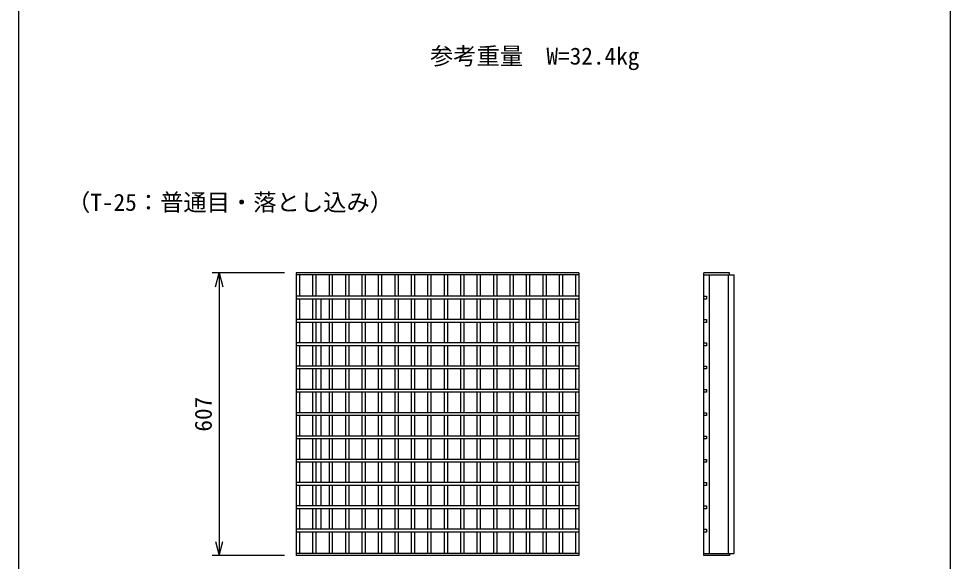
# Model space of a CAD drawing. Units: millimetres, scale not verified. Extents: x -6300 to 6300, y -4455 to 4455.
# Drawn here: x -1053 to 947, y -2509 to -1344 of the extents above; entities that cross this region are included whole.
import ezdxf
from ezdxf.enums import TextEntityAlignment as Align

# ---------------------------------------------------------------- set-up
doc = ezdxf.new("R2010")
doc.units = ezdxf.units.MM
doc.header["$LTSCALE"] = 15
for name, color, linetype, lineweight in [('0-0_DIM', 7, 'Continuous', 25), ('0-2_HATCH', 6, 'Continuous', 25), ('0-5_TXT', 7, 'Continuous', 25)]:
    doc.layers.add(name, color=color, linetype=linetype, lineweight=lineweight)
doc.styles.add('ＭＳ ゴシック', font='')
doc.styles.get('ＭＳ ゴシック').set_extended_font_data('MS Gothic')

msp = doc.modelspace()

# ---------------------------------------------------------------- linework, layer by layer
at = {"layer": '0-0_DIM'}
for p, q in [((-482.45, -1889.58), (-637.45, -1889.58)), ((-622.45, -1889.58), (-622.45, -2496.58)), ((-482.45, -2496.58), (-637.45, -2496.58))]:
    msp.add_line(p, q, dxfattribs=at)
for points in [[(-630.48, -1919.58), (-622.45, -1889.58), (-614.41, -1919.58)], [(-630.48, -2466.58), (-622.45, -2496.58), (-614.41, -2466.58)]]:
    msp.add_lwpolyline(points, dxfattribs=at)
at = {"layer": '0-2_HATCH'}
for p, q in [((-457.45, -1889.58), (-457.45, -2496.58)), ((149.55, -1889.58), (-457.45, -1889.58)), ((149.55, -1894.08), (-457.45, -1894.08)), ((-450.45, -1894.08), (-450.45, -1940.08)), ((-422.15, -1894.08), (-422.15, -1940.08)), ((-415.15, -1894.08), (-415.15, -1940.08)), ((-386.86, -1894.08), (-386.86, -1940.08)), ((-379.86, -1894.08), (-379.86, -1940.08)), ((-351.56, -1894.08), (-351.56, -1940.08)), ((-344.56, -1894.08), (-344.56, -1940.08)), ((-316.27, -1894.08), (-316.27, -1940.08)), ((-309.27, -1894.08), (-309.27, -1940.08)), ((-280.98, -1894.08), (-280.98, -1940.08)), ((-273.98, -1894.08), (-273.98, -1940.08)), ((-245.68, -1894.08), (-245.68, -1940.08)), ((-238.68, -1894.08), (-238.68, -1940.08)), ((-210.39, -1894.08), (-210.39, -1940.08)), ((-203.39, -1894.08), (-203.39, -1940.08)), ((-175.09, -1894.08), (-175.09, -1940.08)), ((-168.09, -1894.08), (-168.09, -1940.08)), ((-139.8, -1894.08), (-139.8, -1940.08)), ((-132.8, -1894.08), (-132.8, -1940.08)), ((-104.51, -1894.08), (-104.51, -1940.08)), ((-97.51, -1894.08), (-97.51, -1940.08)), ((-69.21, -1894.08), (-69.21, -1940.08)), ((-62.21, -1894.08), (-62.21, -1940.08)), ((-33.92, -1894.08), (-33.92, -1940.08)), ((-26.92, -1894.08), (-26.92, -1940.08)), ((1.38, -1894.08), (1.38, -1940.08)), ((8.38, -1894.08), (8.38, -1940.08)), ((36.67, -1894.08), (36.67, -1940.08)), ((43.67, -1894.08), (43.67, -1940.08)), ((71.97, -1894.08), (71.97, -1940.08)), ((78.97, -1894.08), (78.97, -1940.08)), ((107.26, -1894.08), (107.26, -1940.08)), ((114.26, -1894.08), (114.26, -1940.08)), ((142.55, -1894.08), (142.55, -1940.08)), ((149.55, -1889.58), (149.55, -2496.58)), ((417.8, -2496.58), (417.8, -1889.58)), ((417.8, -1894.08), (482.8, -1894.08)), ((429.8, -2492.08), (429.8, -1894.08)), ((470.8, -2492.08), (470.8, -1894.08)), ((482.8, -2492.08), (482.8, -1894.08)), ((149.55, -1940.08), (-457.45, -1940.08)), ((149.55, -1946.08), (-457.45, -1946.08)), ((-450.45, -1946.08), (-450.45, -1990.08)), ((-422.15, -1946.08), (-422.15, -1990.08)), ((-415.15, -1946.08), (-415.15, -1990.08)), ((-403.95, -1990.08), (-403.95, -1946.08)), ((-386.86, -1946.08), (-386.86, -1990.08)), ((-379.86, -1946.08), (-379.86, -1990.08)), ((-351.56, -1946.08), (-351.56, -1990.08)), ((-344.56, -1946.08), (-344.56, -1990.08)), ((-316.27, -1946.08), (-316.27, -1990.08)), ((-309.27, -1946.08), (-309.27, -1990.08)), ((-280.98, -1946.08), (-280.98, -1990.08)), ((-273.98, -1946.08), (-273.98, -1990.08)), ((-245.68, -1946.08), (-245.68, -1990.08)), ((-238.68, -1946.08), (-238.68, -1990.08)), ((-210.39, -1946.08), (-210.39, -1990.08)), ((-203.39, -1946.08), (-203.39, -1990.08)), ((-175.09, -1946.08), (-175.09, -1990.08)), ((-168.09, -1946.08), (-168.09, -1990.08)), ((-139.8, -1946.08), (-139.8, -1990.08)), ((-132.8, -1946.08), (-132.8, -1990.08)), ((-104.51, -1946.08), (-104.51, -1990.08)), ((-97.51, -1946.08), (-97.51, -1990.08)), ((-69.21, -1946.08), (-69.21, -1990.08)), ((-62.21, -1946.08), (-62.21, -1990.08)), ((-33.92, -1946.08), (-33.92, -1990.08)), ((-26.92, -1946.08), (-26.92, -1990.08)), ((1.38, -1946.08), (1.38, -1990.08)), ((8.38, -1946.08), (8.38, -1990.08)), ((36.67, -1946.08), (36.67, -1990.08)), ((43.67, -1946.08), (43.67, -1990.08)), ((71.97, -1946.08), (71.97, -1990.08)), ((78.97, -1946.08), (78.97, -1990.08)), ((107.26, -1946.08), (107.26, -1990.08)), ((114.26, -1946.08), (114.26, -1990.08)), ((142.55, -1946.08), (142.55, -1990.08)), ((149.55, -1990.08), (-457.45, -1990.08)), ((149.55, -1996.08), (-457.45, -1996.08)), ((-450.45, -1996.08), (-450.45, -2040.08)), ((-422.15, -1996.08), (-422.15, -2040.08)), ((-415.15, -1996.08), (-415.15, -2040.08)), ((-403.95, -2040.08), (-403.95, -1996.08)), ((-386.86, -1996.08), (-386.86, -2040.08)), ((-379.86, -1996.08), (-379.86, -2040.08)), ((-351.56, -1996.08), (-351.56, -2040.08)), ((-344.56, -1996.08), (-344.56, -2040.08)), ((-316.27, -1996.08), (-316.27, -2040.08)), ((-309.27, -1996.08), (-309.27, -2040.08)), ((-280.98, -1996.08), (-280.98, -2040.08)), ((-273.98, -1996.08), (-273.98, -2040.08)), ((-245.68, -1996.08), (-245.68, -2040.08)), ((-238.68, -1996.08), (-238.68, -2040.08)), ((-210.39, -1996.08), (-210.39, -2040.08)), ((-203.39, -1996.08), (-203.39, -2040.08)), ((-175.09, -1996.08), (-175.09, -2040.08)), ((-168.09, -1996.08), (-168.09, -2040.08)), ((-139.8, -1996.08), (-139.8, -2040.08)), ((-132.8, -1996.08), (-132.8, -2040.08)), ((-104.51, -1996.08), (-104.51, -2040.08)), ((-97.51, -1996.08), (-97.51, -2040.08)), ((-69.21, -1996.08), (-69.21, -2040.08)), ((-62.21, -1996.08), (-62.21, -2040.08)), ((-33.92, -1996.08), (-33.92, -2040.08)), ((-26.92, -1996.08), (-26.92, -2040.08)), ((1.38, -1996.08), (1.38, -2040.08)), ((8.38, -1996.08), (8.38, -2040.08)), ((36.67, -1996.08), (36.67, -2040.08)), ((43.67, -1996.08), (43.67, -2040.08)), ((71.97, -1996.08), (71.97, -2040.08)), ((78.97, -1996.08), (78.97, -2040.08)), ((107.26, -1996.08), (107.26, -2040.08)), ((114.26, -1996.08), (114.26, -2040.08)), ((142.55, -1996.08), (142.55, -2040.08)), ((149.55, -2040.08), (-457.45, -2040.08)), ((149.55, -2046.08), (-457.45, -2046.08)), ((-450.45, -2046.08), (-450.45, -2090.08)), ((-422.15, -2046.08), (-422.15, -2090.08)), ((-415.15, -2046.08), (-415.15, -2090.08)), ((-403.95, -2090.08), (-403.95, -2046.08)), ((-386.86, -2046.08), (-386.86, -2090.08)), ((-379.86, -2046.08), (-379.86, -2090.08)), ((-351.56, -2046.08), (-351.56, -2090.08)), ((-344.56, -2046.08), (-344.56, -2090.08)), ((-316.27, -2046.08), (-316.27, -2090.08)), ((-309.27, -2046.08), (-309.27, -2090.08)), ((-280.98, -2046.08), (-280.98, -2090.08)), ((-273.98, -2046.08), (-273.98, -2090.08)), ((-245.68, -2046.08), (-245.68, -2090.08)), ((-238.68, -2046.08), (-238.68, -2090.08)), ((-210.39, -2046.08), (-210.39, -2090.08)), ((-203.39, -2046.08), (-203.39, -2090.08)), ((-175.09, -2046.08), (-175.09, -2090.08)), ((-168.09, -2046.08), (-168.09, -2090.08)), ((-139.8, -2046.08), (-139.8, -2090.08)), ((-132.8, -2046.08), (-132.8, -2090.08)), ((-104.51, -2046.08), (-104.51, -2090.08)), ((-97.51, -2046.08), (-97.51, -2090.08)), ((-69.21, -2046.08), (-69.21, -2090.08)), ((-62.21, -2046.08), (-62.21, -2090.08)), ((-33.92, -2046.08), (-33.92, -2090.08)), ((-26.92, -2046.08), (-26.92, -2090.08)), ((1.38, -2046.08), (1.38, -2090.08)), ((8.38, -2046.08), (8.38, -2090.08)), ((36.67, -2046.08), (36.67, -2090.08)), ((43.67, -2046.08), (43.67, -2090.08)), ((71.97, -2046.08), (71.97, -2090.08)), ((78.97, -2046.08), (78.97, -2090.08)), ((107.26, -2046.08), (107.26, -2090.08)), ((114.26, -2046.08), (114.26, -2090.08)), ((142.55, -2046.08), (142.55, -2090.08)), ((149.55, -2090.08), (-457.45, -2090.08)), ((149.55, -2096.08), (-457.45, -2096.08)), ((-450.45, -2096.08), (-450.45, -2140.08)), ((-422.15, -2096.08), (-422.15, -2140.08)), ((-415.15, -2096.08), (-415.15, -2140.08)), ((-403.95, -2140.08), (-403.95, -2096.08)), ((-386.86, -2096.08), (-386.86, -2140.08)), ((-379.86, -2096.08), (-379.86, -2140.08)), ((-351.56, -2096.08), (-351.56, -2140.08)), ((-344.56, -2096.08), (-344.56, -2140.08)), ((-316.27, -2096.08), (-316.27, -2140.08)), ((-309.27, -2096.08), (-309.27, -2140.08)), ((-280.98, -2096.08), (-280.98, -2140.08)), ((-273.98, -2096.08), (-273.98, -2140.08)), ((-245.68, -2096.08), (-245.68, -2140.08)), ((-238.68, -2096.08), (-238.68, -2140.08)), ((-210.39, -2096.08), (-210.39, -2140.08)), ((-203.39, -2096.08), (-203.39, -2140.08)), ((-175.09, -2096.08), (-175.09, -2140.08)), ((-168.09, -2096.08), (-168.09, -2140.08)), ((-139.8, -2096.08), (-139.8, -2140.08)), ((-132.8, -2096.08), (-132.8, -2140.08)), ((-104.51, -2096.08), (-104.51, -2140.08)), ((-97.51, -2096.08), (-97.51, -2140.08)), ((-69.21, -2096.08), (-69.21, -2140.08)), ((-62.21, -2096.08), (-62.21, -2140.08)), ((-33.92, -2096.08), (-33.92, -2140.08)), ((-26.92, -2096.08), (-26.92, -2140.08)), ((1.38, -2096.08), (1.38, -2140.08)), ((8.38, -2096.08), (8.38, -2140.08)), ((36.67, -2096.08), (36.67, -2140.08)), ((43.67, -2096.08), (43.67, -2140.08)), ((71.97, -2096.08), (71.97, -2140.08)), ((78.97, -2096.08), (78.97, -2140.08)), ((107.26, -2096.08), (107.26, -2140.08)), ((114.26, -2096.08), (114.26, -2140.08)), ((142.55, -2096.08), (142.55, -2140.08)), ((149.55, -2140.08), (-457.45, -2140.08)), ((149.55, -2146.08), (-457.45, -2146.08)), ((-450.45, -2146.08), (-450.45, -2190.08)), ((-422.15, -2146.08), (-422.15, -2190.08)), ((-415.15, -2146.08), (-415.15, -2190.08)), ((-403.95, -2190.08), (-403.95, -2146.08)), ((-386.86, -2146.08), (-386.86, -2190.08)), ((-379.86, -2146.08), (-379.86, -2190.08)), ((-351.56, -2146.08), (-351.56, -2190.08)), ((-344.56, -2146.08), (-344.56, -2190.08)), ((-316.27, -2146.08), (-316.27, -2190.08)), ((-309.27, -2146.08), (-309.27, -2190.08)), ((-280.98, -2146.08), (-280.98, -2190.08)), ((-273.98, -2146.08), (-273.98, -2190.08)), ((-245.68, -2146.08), (-245.68, -2190.08)), ((-238.68, -2146.08), (-238.68, -2190.08)), ((-210.39, -2146.08), (-210.39, -2190.08)), ((-203.39, -2146.08), (-203.39, -2190.08)), ((-175.09, -2146.08), (-175.09, -2190.08)), ((-168.09, -2146.08), (-168.09, -2190.08)), ((-139.8, -2146.08), (-139.8, -2190.08)), ((-132.8, -2146.08), (-132.8, -2190.08)), ((-104.51, -2146.08), (-104.51, -2190.08)), ((-97.51, -2146.08), (-97.51, -2190.08)), ((-69.21, -2146.08), (-69.21, -2190.08)), ((-62.21, -2146.08), (-62.21, -2190.08)), ((-33.92, -2146.08), (-33.92, -2190.08)), ((-26.92, -2146.08), (-26.92, -2190.08)), ((1.38, -2146.08), (1.38, -2190.08)), ((8.38, -2146.08), (8.38, -2190.08)), ((36.67, -2146.08), (36.67, -2190.08)), ((43.67, -2146.08), (43.67, -2190.08)), ((71.97, -2146.08), (71.97, -2190.08)), ((78.97, -2146.08), (78.97, -2190.08)), ((107.26, -2146.08), (107.26, -2190.08)), ((114.26, -2146.08), (114.26, -2190.08)), ((142.55, -2146.08), (142.55, -2190.08)), ((149.55, -2190.08), (-457.45, -2190.08)), ((149.55, -2196.08), (-457.45, -2196.08)), ((-450.45, -2196.08), (-450.45, -2240.08)), ((-422.15, -2196.08), (-422.15, -2240.08)), ((-415.15, -2196.08), (-415.15, -2240.08)), ((-403.95, -2240.08), (-403.95, -2196.08)), ((-386.86, -2196.08), (-386.86, -2240.08)), ((-379.86, -2196.08), (-379.86, -2240.08)), ((-351.56, -2196.08), (-351.56, -2240.08)), ((-344.56, -2196.08), (-344.56, -2240.08)), ((-316.27, -2196.08), (-316.27, -2240.08)), ((-309.27, -2196.08), (-309.27, -2240.08)), ((-280.98, -2196.08), (-280.98, -2240.08)), ((-273.98, -2196.08), (-273.98, -2240.08)), ((-245.68, -2196.08), (-245.68, -2240.08)), ((-238.68, -2196.08), (-238.68, -2240.08)), ((-210.39, -2196.08), (-210.39, -2240.08)), ((-203.39, -2196.08), (-203.39, -2240.08)), ((-175.09, -2196.08), (-175.09, -2240.08)), ((-168.09, -2196.08), (-168.09, -2240.08)), ((-139.8, -2196.08), (-139.8, -2240.08)), ((-132.8, -2196.08), (-132.8, -2240.08)), ((-104.51, -2196.08), (-104.51, -2240.08)), ((-97.51, -2196.08), (-97.51, -2240.08)), ((-69.21, -2196.08), (-69.21, -2240.08)), ((-62.21, -2196.08), (-62.21, -2240.08)), ((-33.92, -2196.08), (-33.92, -2240.08)), ((-26.92, -2196.08), (-26.92, -2240.08)), ((1.38, -2196.08), (1.38, -2240.08)), ((8.38, -2196.08), (8.38, -2240.08)), ((36.67, -2196.08), (36.67, -2240.08)), ((43.67, -2196.08), (43.67, -2240.08)), ((71.97, -2196.08), (71.97, -2240.08)), ((78.97, -2196.08), (78.97, -2240.08)), ((107.26, -2196.08), (107.26, -2240.08)), ((114.26, -2196.08), (114.26, -2240.08)), ((142.55, -2196.08), (142.55, -2240.08)), ((149.55, -2240.08), (-457.45, -2240.08)), ((149.55, -2246.08), (-457.45, -2246.08)), ((-450.45, -2246.08), (-450.45, -2290.08)), ((-422.15, -2246.08), (-422.15, -2290.08)), ((-415.15, -2246.08), (-415.15, -2290.08)), ((-403.95, -2290.08), (-403.95, -2246.08)), ((-386.86, -2246.08), (-386.86, -2290.08)), ((-379.86, -2246.08), (-379.86, -2290.08)), ((-351.56, -2246.08), (-351.56, -2290.08)), ((-344.56, -2246.08), (-344.56, -2290.08)), ((-316.27, -2246.08), (-316.27, -2290.08)), ((-309.27, -2246.08), (-309.27, -2290.08)), ((-280.98, -2246.08), (-280.98, -2290.08)), ((-273.98, -2246.08), (-273.98, -2290.08)), ((-245.68, -2246.08), (-245.68, -2290.08)), ((-238.68, -2246.08), (-238.68, -2290.08)), ((-210.39, -2246.08), (-210.39, -2290.08)), ((-203.39, -2246.08), (-203.39, -2290.08)), ((-175.09, -2246.08), (-175.09, -2290.08)), ((-168.09, -2246.08), (-168.09, -2290.08)), ((-139.8, -2246.08), (-139.8, -2290.08)), ((-132.8, -2246.08), (-132.8, -2290.08)), ((-104.51, -2246.08), (-104.51, -2290.08)), ((-97.51, -2246.08), (-97.51, -2290.08)), ((-69.21, -2246.08), (-69.21, -2290.08)), ((-62.21, -2246.08), (-62.21, -2290.08)), ((-33.92, -2246.08), (-33.92, -2290.08)), ((-26.92, -2246.08), (-26.92, -2290.08)), ((1.38, -2246.08), (1.38, -2290.08)), ((8.38, -2246.08), (8.38, -2290.08)), ((36.67, -2246.08), (36.67, -2290.08)), ((43.67, -2246.08), (43.67, -2290.08)), ((71.97, -2246.08), (71.97, -2290.08)), ((78.97, -2246.08), (78.97, -2290.08)), ((107.26, -2246.08), (107.26, -2290.08)), ((114.26, -2246.08), (114.26, -2290.08)), ((142.55, -2246.08), (142.55, -2290.08)), ((149.55, -2290.08), (-457.45, -2290.08)), ((149.55, -2296.08), (-457.45, -2296.08)), ((-450.45, -2296.08), (-450.45, -2340.08)), ((-422.15, -2296.08), (-422.15, -2340.08)), ((-415.15, -2296.08), (-415.15, -2340.08)), ((-403.95, -2340.08), (-403.95, -2296.08)), ((-386.86, -2296.08), (-386.86, -2340.08)), ((-379.86, -2296.08), (-379.86, -2340.08)), ((-351.56, -2296.08), (-351.56, -2340.08)), ((-344.56, -2296.08), (-344.56, -2340.08)), ((-316.27, -2296.08), (-316.27, -2340.08)), ((-309.27, -2296.08), (-309.27, -2340.08)), ((-280.98, -2296.08), (-280.98, -2340.08)), ((-273.98, -2296.08), (-273.98, -2340.08)), ((-245.68, -2296.08), (-245.68, -2340.08)), ((-238.68, -2296.08), (-238.68, -2340.08)), ((-210.39, -2296.08), (-210.39, -2340.08)), ((-203.39, -2296.08), (-203.39, -2340.08)), ((-175.09, -2296.08), (-175.09, -2340.08)), ((-168.09, -2296.08), (-168.09, -2340.08)), ((-139.8, -2296.08), (-139.8, -2340.08)), ((-132.8, -2296.08), (-132.8, -2340.08)), ((-104.51, -2296.08), (-104.51, -2340.08)), ((-97.51, -2296.08), (-97.51, -2340.08)), ((-69.21, -2296.08), (-69.21, -2340.08)), ((-62.21, -2296.08), (-62.21, -2340.08)), ((-33.92, -2296.08), (-33.92, -2340.08)), ((-26.92, -2296.08), (-26.92, -2340.08)), ((1.38, -2296.08), (1.38, -2340.08)), ((8.38, -2296.08), (8.38, -2340.08)), ((36.67, -2296.08), (36.67, -2340.08)), ((43.67, -2296.08), (43.67, -2340.08)), ((71.97, -2296.08), (71.97, -2340.08)), ((78.97, -2296.08), (78.97, -2340.08)), ((107.26, -2296.08), (107.26, -2340.08)), ((114.26, -2296.08), (114.26, -2340.08)), ((142.55, -2296.08), (142.55, -2340.08)), ((149.55, -2340.08), (-457.45, -2340.08)), ((149.55, -2346.08), (-457.45, -2346.08)), ((-450.45, -2346.08), (-450.45, -2390.08)), ((-422.15, -2346.08), (-422.15, -2390.08)), ((-415.15, -2346.08), (-415.15, -2390.08)), ((-403.95, -2390.08), (-403.95, -2346.08)), ((-386.86, -2346.08), (-386.86, -2390.08)), ((-379.86, -2346.08), (-379.86, -2390.08)), ((-351.56, -2346.08), (-351.56, -2390.08)), ((-344.56, -2346.08), (-344.56, -2390.08)), ((-316.27, -2346.08), (-316.27, -2390.08)), ((-309.27, -2346.08), (-309.27, -2390.08)), ((-280.98, -2346.08), (-280.98, -2390.08)), ((-273.98, -2346.08), (-273.98, -2390.08)), ((-245.68, -2346.08), (-245.68, -2390.08)), ((-238.68, -2346.08), (-238.68, -2390.08)), ((-210.39, -2346.08), (-210.39, -2390.08)), ((-203.39, -2346.08), (-203.39, -2390.08)), ((-175.09, -2346.08), (-175.09, -2390.08)), ((-168.09, -2346.08), (-168.09, -2390.08)), ((-139.8, -2346.08), (-139.8, -2390.08)), ((-132.8, -2346.08), (-132.8, -2390.08)), ((-104.51, -2346.08), (-104.51, -2390.08)), ((-97.51, -2346.08), (-97.51, -2390.08)), ((-69.21, -2346.08), (-69.21, -2390.08)), ((-62.21, -2346.08), (-62.21, -2390.08)), ((-33.92, -2346.08), (-33.92, -2390.08)), ((-26.92, -2346.08), (-26.92, -2390.08)), ((1.38, -2346.08), (1.38, -2390.08)), ((8.38, -2346.08), (8.38, -2390.08)), ((36.67, -2346.08), (36.67, -2390.08)), ((43.67, -2346.08), (43.67, -2390.08)), ((71.97, -2346.08), (71.97, -2390.08)), ((78.97, -2346.08), (78.97, -2390.08)), ((107.26, -2346.08), (107.26, -2390.08)), ((114.26, -2346.08), (114.26, -2390.08)), ((142.55, -2346.08), (142.55, -2390.08)), ((149.55, -2390.08), (-457.45, -2390.08)), ((149.55, -2396.08), (-457.45, -2396.08)), ((-450.45, -2396.08), (-450.45, -2440.08)), ((-422.15, -2396.08), (-422.15, -2440.08)), ((-415.15, -2396.08), (-415.15, -2440.08)), ((-403.95, -2440.08), (-403.95, -2396.08)), ((-386.86, -2396.08), (-386.86, -2440.08)), ((-379.86, -2396.08), (-379.86, -2440.08)), ((-351.56, -2396.08), (-351.56, -2440.08)), ((-344.56, -2396.08), (-344.56, -2440.08)), ((-316.27, -2396.08), (-316.27, -2440.08)), ((-309.27, -2396.08), (-309.27, -2440.08)), ((-280.98, -2396.08), (-280.98, -2440.08)), ((-273.98, -2396.08), (-273.98, -2440.08)), ((-245.68, -2396.08), (-245.68, -2440.08)), ((-238.68, -2396.08), (-238.68, -2440.08)), ((-210.39, -2396.08), (-210.39, -2440.08)), ((-203.39, -2396.08), (-203.39, -2440.08)), ((-175.09, -2396.08), (-175.09, -2440.08)), ((-168.09, -2396.08), (-168.09, -2440.08)), ((-139.8, -2396.08), (-139.8, -2440.08)), ((-132.8, -2396.08), (-132.8, -2440.08)), ((-104.51, -2396.08), (-104.51, -2440.08)), ((-97.51, -2396.08), (-97.51, -2440.08)), ((-69.21, -2396.08), (-69.21, -2440.08)), ((-62.21, -2396.08), (-62.21, -2440.08)), ((-33.92, -2396.08), (-33.92, -2440.08)), ((-26.92, -2396.08), (-26.92, -2440.08)), ((1.38, -2396.08), (1.38, -2440.08)), ((8.38, -2396.08), (8.38, -2440.08)), ((36.67, -2396.08), (36.67, -2440.08)), ((43.67, -2396.08), (43.67, -2440.08)), ((71.97, -2396.08), (71.97, -2440.08)), ((78.97, -2396.08), (78.97, -2440.08)), ((107.26, -2396.08), (107.26, -2440.08)), ((114.26, -2396.08), (114.26, -2440.08)), ((142.55, -2396.08), (142.55, -2440.08)), ((149.55, -2440.08), (-457.45, -2440.08)), ((149.55, -2446.08), (-457.45, -2446.08)), ((-450.45, -2446.08), (-450.45, -2492.08)), ((-422.15, -2446.08), (-422.15, -2492.08)), ((-415.15, -2446.08), (-415.15, -2492.08)), ((-386.86, -2446.08), (-386.86, -2492.08)), ((-379.86, -2446.08), (-379.86, -2492.08)), ((-351.56, -2446.08), (-351.56, -2492.08)), ((-344.56, -2446.08), (-344.56, -2492.08)), ((-316.27, -2446.08), (-316.27, -2492.08)), ((-309.27, -2446.08), (-309.27, -2492.08)), ((-280.98, -2446.08), (-280.98, -2492.08)), ((-273.98, -2446.08), (-273.98, -2492.08)), ((-245.68, -2446.08), (-245.68, -2492.08)), ((-238.68, -2446.08), (-238.68, -2492.08)), ((-210.39, -2446.08), (-210.39, -2492.08)), ((-203.39, -2446.08), (-203.39, -2492.08)), ((-175.09, -2446.08), (-175.09, -2492.08)), ((-168.09, -2446.08), (-168.09, -2492.08)), ((-139.8, -2446.08), (-139.8, -2492.08)), ((-132.8, -2446.08), (-132.8, -2492.08)), ((-104.51, -2446.08), (-104.51, -2492.08)), ((-97.51, -2446.08), (-97.51, -2492.08)), ((-69.21, -2446.08), (-69.21, -2492.08)), ((-62.21, -2446.08), (-62.21, -2492.08)), ((-33.92, -2446.08), (-33.92, -2492.08)), ((-26.92, -2446.08), (-26.92, -2492.08)), ((1.38, -2446.08), (1.38, -2492.08)), ((8.38, -2446.08), (8.38, -2492.08)), ((36.67, -2446.08), (36.67, -2492.08)), ((43.67, -2446.08), (43.67, -2492.08)), ((71.97, -2446.08), (71.97, -2492.08)), ((78.97, -2446.08), (78.97, -2492.08)), ((107.26, -2446.08), (107.26, -2492.08)), ((114.26, -2446.08), (114.26, -2492.08)), ((142.55, -2446.08), (142.55, -2492.08)), ((149.55, -2492.08), (-457.45, -2492.08)), ((149.55, -2496.58), (-457.45, -2496.58)), ((417.8, -2492.08), (482.8, -2492.08))]:
    msp.add_line(p, q, dxfattribs=at)
for points in [[(472.8, -1894.08), (472.8, -1889.58), (417.8, -1889.58)], [(417.8, -1940.08), (423.8, -1940.08), (423.8, -1946.08), (417.8, -1946.08)], [(417.8, -1990.08), (423.8, -1990.08), (423.8, -1996.08), (417.8, -1996.08)], [(417.8, -2040.08), (423.8, -2040.08), (423.8, -2046.08), (417.8, -2046.08)], [(417.8, -2090.08), (423.8, -2090.08), (423.8, -2096.08), (417.8, -2096.08)], [(417.8, -2140.08), (423.8, -2140.08), (423.8, -2146.08), (417.8, -2146.08)], [(417.8, -2190.08), (423.8, -2190.08), (423.8, -2196.08), (417.8, -2196.08)], [(417.8, -2240.08), (423.8, -2240.08), (423.8, -2246.08), (417.8, -2246.08)], [(417.8, -2290.08), (423.8, -2290.08), (423.8, -2296.08), (417.8, -2296.08)], [(417.8, -2340.08), (423.8, -2340.08), (423.8, -2346.08), (417.8, -2346.08)], [(417.8, -2390.08), (423.8, -2390.08), (423.8, -2396.08), (417.8, -2396.08)], [(417.8, -2440.08), (423.8, -2440.08), (423.8, -2446.08), (417.8, -2446.08)], [(472.8, -2492.08), (472.8, -2496.58), (417.8, -2496.58)]]:
    msp.add_lwpolyline(points, dxfattribs=at)
at = {"layer": '0-5_TXT'}
msp.add_lwpolyline([(-1053.08, -3214.19), (946.92, -3214.19), (946.92, -114.19), (-1053.08, -114.19)], close=True, dxfattribs=at)

# ---------------------------------------------------------------- texts
at = {"layer": '0-0_DIM', "style": 'ＭＳ ゴシック'}
for s, p in [('参考重量\u3000W=32.4kg', (-170.16, -1453.63)), ('（T-25：普通目・落とし込み）', (-949.2, -1767.62))]:
    msp.add_text(s, height=36.66, dxfattribs=at).set_placement(p, align=Align.BOTTOM_LEFT)
msp.add_text('607', height=36.66, rotation=90, dxfattribs=at).set_placement((-627.45, -2230.58), align=Align.BOTTOM_LEFT)

doc.saveas('drawing.dxf')
